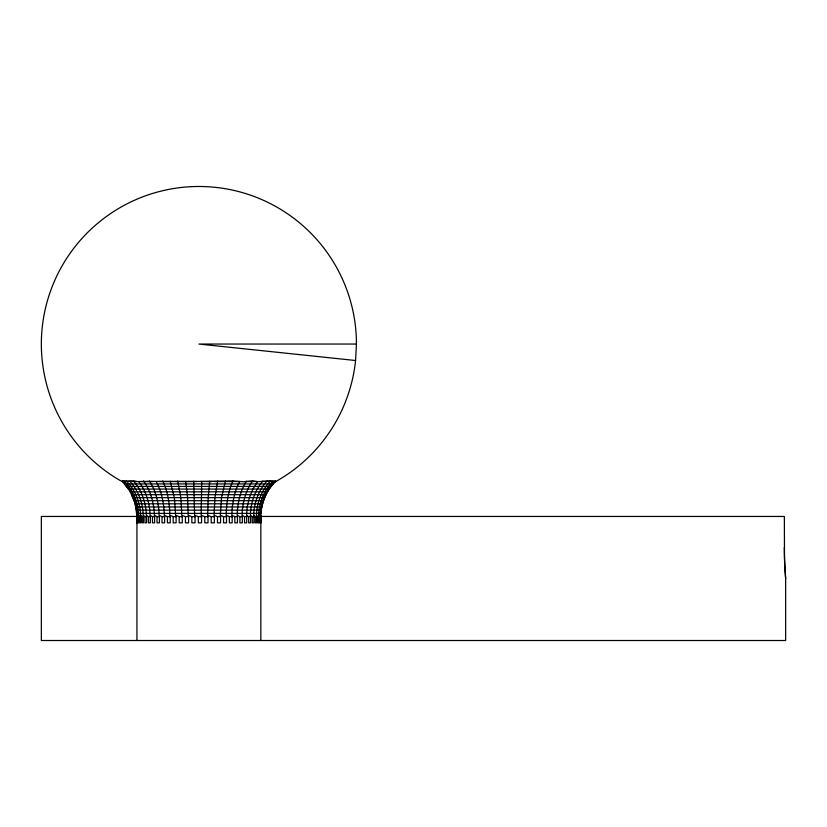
<?xml version="1.0" encoding="UTF-8"?>
<svg xmlns="http://www.w3.org/2000/svg" width="827" height="827" viewBox="0 0 827 827"><rect width="100%" height="100%" fill="white"/><g stroke="black" fill="none" stroke-linecap="round" stroke-linejoin="round"><path stroke-width="1.24" d="M201.168 516.637L201.705 481.386L232.863 480.973L243.645 481.759L252.721 480.838L257.114 481.552M260.195 515.562L260.236 516.637L260.877 516.637L260.846 515.562L260.557 522.84M207.639 516.637L208.166 497.658L209.727 481.262M214.007 516.637L214.927 497.658L217.677 481.087M260.887 513.402C261.57 501.255 267.173 489.739 275.701 481.169L274.688 481.221C263.648 491.91 258.82 507.726 260.05 522.84L259.358 522.84L258.758 515.562L258.634 522.84L257.621 522.84L257.621 516.637L256.732 515.562L256.566 516.637L255.243 516.637L254.065 515.562L253.879 516.637L252.245 516.637L250.798 515.562L250.571 516.637L248.658 516.637L246.963 515.562L246.704 516.637L244.534 516.637L242.6 515.562L242.321 516.637L239.902 516.637L237.762 515.562L237.452 516.637L234.827 516.637L232.501 515.562L232.17 516.637L229.348 516.637L226.867 515.562L226.515 516.637L223.548 516.637L220.923 515.562L220.561 516.637L217.47 516.637L214.741 515.562L214.369 516.637L211.195 516.637L208.394 515.562L208.011 516.637L204.786 516.637L201.933 515.562L201.55 516.637L198.304 516.637L195.441 515.562L195.058 516.637L191.833 516.637L188.98 515.562L188.608 516.637L185.434 516.637L182.633 515.562L182.271 516.637L179.19 516.637L176.471 515.562L176.12 516.637L173.163 516.637L170.548 515.562L170.217 516.637L167.416 516.637L164.935 515.562L164.625 516.637L162.009 516.637L159.694 515.562L159.415 516.637L157.006 516.637L154.887 515.562L154.628 516.637L152.468 516.637L150.555 515.562L150.338 516.637L148.436 516.637L146.761 515.562L146.575 516.637L144.963 516.637L143.536 515.562L143.381 516.637L142.068 516.637L140.91 515.562L140.797 522.84L139.804 522.84L139.804 516.637L138.926 515.562L138.853 522.84L138.192 522.84L138.192 516.637L137.602 515.562L137.561 516.637L136.91 516.637L136.972 515.562L137.23 522.84M220.209 516.637L221.512 497.658L225.389 481.087M226.185 516.637C226.278 504.511 227.901 492.148 232.863 480.973M231.86 516.637C231.932 504.563 234.01 492.241 239.644 481.459M237.173 516.637C237.246 504.356 239.83 491.776 246.363 481.231M242.063 516.637C242.125 504.056 245.288 491.155 252.721 480.838M246.477 516.637L247.211 506.961L249.382 497.658L252.907 489.077L257.642 481.552L274.688 481.221M250.374 516.637C250.405 503.86 254.509 490.876 262.872 481.087M253.713 516.637C253.724 503.684 258.282 490.597 267.1 481.004M256.442 516.637C256.442 503.55 261.394 490.39 270.543 480.952L273.417 481.552M258.551 516.637C258.541 503.478 263.761 490.318 273.106 481.004M260.371 514.477L260.236 522.84L260.877 522.84M260.784 522.84C259.812 507.706 264.568 491.817 275.701 481.169M136.869 481.552C132.64 480.156 124.712 482.182 122.613 481.107L136.869 481.552C158.308 481.231 180.079 481.531 201.705 481.386M260.784 516.637L260.825 515.562L260.836 516.637M784.347 547.464A30.909 2.626 -90 0 0 784.482 557.047L784.575 560.086A31.002 2.099 -90 0 0 784.937 568.221L785.64 578.476L784.802 565.699A30.981 2.223 -90 0 1 784.482 557.047L784.358 516.451L259.637 516.451M275.184 481.107L275.215 481.727L277.665 480.477A157.543 157.543 0 0 0 355.579 360.51L356.447 344.042A157.543 157.543 0 0 0 120.122 207.598A157.543 157.543 0 0 0 120.122 480.477L122.582 481.727L122.086 481.169L123.109 481.221M260.898 509.101L261.249 506.961M137.664 515.562L137.354 522.84M261.983 503.798L262.914 500.697M264.051 497.658L265.374 494.691M269.22 488.199L270.47 486.431M271.153 485.594L274.709 481.552M270.543 480.952L260.887 481.552M356.447 344.042L198.893 344.042L355.579 360.51M141.138 481.552L152.778 481.552M158.577 481.552L184.018 481.552M184.71 481.552L196.826 481.552M200.423 481.552L212.477 481.552M214.079 481.552L239.944 481.552M244.782 481.552L257.642 481.552M273.747 481.552L275.422 481.552M273.199 483.929L124.588 483.929L130.377 491.827M126.655 486.431L271.142 486.431M128.547 489.077L269.251 489.077M267.534 491.827L130.263 491.827L135.328 503.798L136.951 516.637M266.005 494.691L131.793 494.691L134.274 500.697L136.486 510.166L261.311 510.166M133.137 497.658L264.661 497.658M134.274 500.697L263.513 500.697M135.225 503.798L262.572 503.798M135.959 506.961L261.839 506.961M136.806 513.402L260.991 513.402M137.892 516.451L41.35 516.451L41.35 640.511L785.65 640.511L785.65 578.352M138.192 516.637L138.853 516.637M139.804 516.637L140.797 516.637M257.621 516.637L258.634 516.637M259.358 516.637L260.05 516.637L260.123 515.562L260.433 522.84M136.91 522.84L137.561 522.84L137.561 516.637M122.613 481.107C132.082 490.318 137.509 503.447 137.489 516.637M122.582 481.727L128.661 489.077M124.288 481.231C133.55 490.514 138.76 503.56 138.74 516.637M126.283 480.859C135.576 490.256 140.652 503.467 140.652 516.637M129.818 481.242C138.585 490.773 143.195 503.757 143.195 516.637M133.447 480.921C142.037 490.659 146.327 503.746 146.348 516.637M125.652 483.929L127.007 485.594M143.443 480.952C150.99 491.176 154.298 504.056 154.349 516.637M138.688 481.624C146.4 491.527 150.059 504.181 150.09 516.637M149.387 480.983C156.262 491.486 159.032 504.222 159.104 516.637M156.231 481.634C162.02 492.303 164.222 504.594 164.304 516.637M162.774 480.983C168.005 492.065 169.773 504.48 169.876 516.637M170.228 481.293L174.352 497.658L175.758 516.637M177.743 480.973L180.865 497.658L181.899 516.637M185.703 481.407L187.584 497.658L188.236 516.637M193.663 481.242L194.676 516.637M260.846 515.562L260.846 640.511M256.566 516.637L256.566 522.84L255.243 522.84L255.243 516.637M253.879 516.637L253.879 522.84L252.245 522.84L252.245 516.637M250.571 516.637L250.571 522.84L248.658 522.84L248.658 516.637M246.704 516.637L246.704 522.84L244.534 522.84L244.534 516.637M242.321 516.637L242.321 522.84L239.902 522.84L239.902 516.637M237.452 516.637L237.452 522.84L234.827 522.84L234.827 516.637M232.17 516.637L232.17 522.84L229.348 522.84L229.348 516.637M226.515 516.637L226.515 522.84L223.548 522.84L223.548 516.637M220.561 516.637L220.561 522.84L217.47 522.84L217.47 516.637M214.369 516.637L214.369 522.84L211.195 522.84L211.195 516.637M208.011 516.637L208.011 522.84L204.786 522.84L204.786 516.637M201.55 516.637L201.55 522.84L198.304 522.84L198.304 516.637M195.058 516.637L195.058 522.84L191.833 522.84L191.833 516.637M188.608 516.637L188.608 522.84L185.434 522.84L185.434 516.637M182.271 516.637L182.271 522.84L179.19 522.84L179.19 516.637M176.12 516.637L176.12 522.84L173.163 522.84L173.163 516.637M170.217 516.637L170.217 522.84L167.416 522.84L167.416 516.637M164.625 516.637L164.625 522.84L162.009 522.84L162.009 516.637M159.415 516.637L159.415 522.84L157.006 522.84L157.006 516.637M154.628 516.637L154.628 522.84L152.468 522.84L152.468 516.637M150.338 516.637L150.338 522.84L148.436 522.84L148.436 516.637M146.575 516.637L146.575 522.84L144.963 522.84L144.963 516.637M143.381 516.637L143.381 522.84L142.068 522.84L142.068 516.637M136.941 515.562L136.941 640.511"/></g></svg>
